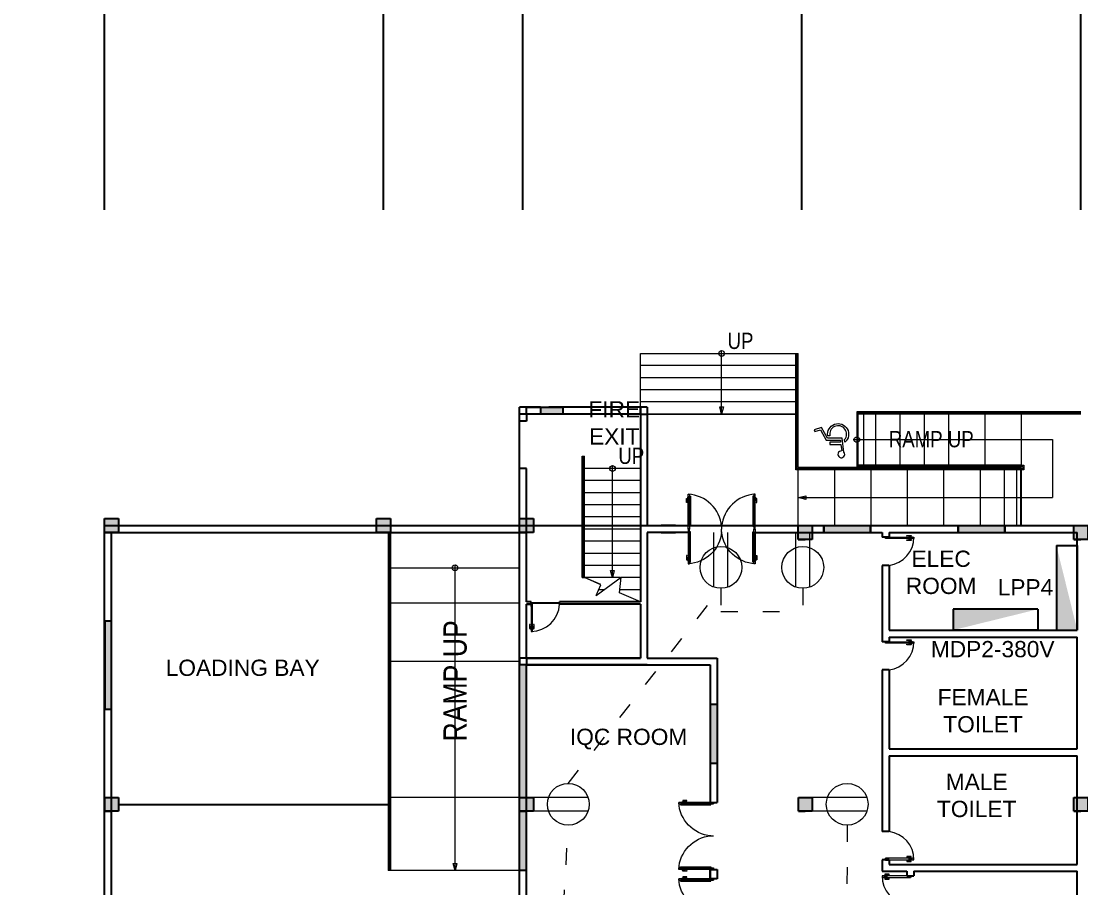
# Model space of a CAD drawing. Header units: millimetres. Extents: x 3339 to 2017737, y 4955 to 2748989.
# Drawn here: x 1182429 to 1205226, y 1293912 to 1312567 of the extents above; entities that cross this region are included whole.
import ezdxf

# ---------------------------------------------------------------- set-up
doc = ezdxf.new("R2010")
doc.units = ezdxf.units.MM
doc.header["$LTSCALE"] = 30
doc.linetypes.add('ACAD_ISO03W100', pattern=[30, 12, -18])
for name, color, linetype, lineweight in [('A-DETL-GENF', 92, 'Continuous', 13), ('A-DOOR', 31, 'Continuous', 13), ('outlet', 3, 'Continuous', 13), ('power lines', 3, 'ACAD_ISO03W100', 13), ('STAIR', 1, 'Continuous', 5), ('T-WAL', 4, 'Continuous', 5)]:
    doc.layers.add(name, color=color, linetype=linetype, lineweight=lineweight)
for name, color, linetype in [('DIM LINES', 7, 'Continuous'), ('TEXT', 7, 'Continuous'), ('window', 92, 'Continuous')]:
    doc.layers.add(name, color=color, linetype=linetype)
doc.styles.add('Arial Narrow', font='ARIALN.TTF', dxfattribs={"height": 200})
doc.styles.get("Standard").update_dxf_attribs({"font": 'arial.ttf'})
doc.dimstyles.new('GREEN', dxfattribs={"dimtxt": 1000, "dimasz": 600, "dimexe": 0.18, "dimexo": 0.0625, "dimgap": 0.09, "dimtad": 2, "dimdec": 0, "dimzin": 0, "dimdsep": 46, "dimtxsty": 'Standard', "dimblk": 'ARCHTICK', "dimcen": 0.09, "dimclrd": 3, "dimclre": 3, "dimclrt": 2, "dimadec": 0, "dimazin": 0, "dimtfac": 1, "dimtdec": 0, "dimtofl": 0, "dimtmove": 0, "dimatfit": 3, "dimfxl": 1, "dimtolj": 1, "dimtzin": 0, "dimarcsym": 0})

# ---------------------------------------------------------------- blocks, each defined once
blk = doc.blocks.new('double door no base 0.5')
at = {"color": 0}
for p, q in [((62065, 59903), (62095, 59903)), ((63478, 59903), (63508, 59903))]:
    blk.add_line(p, q, dxfattribs=at)
at = {"layer": 'A-DETL-GENF'}
for p, q in [((62095, 59843), (62095, 59193)), ((62118, 59843), (62095, 59843)), ((62118, 59193), (62118, 59843)), ((63456, 59193), (63456, 59843)), ((63456, 59843), (63478, 59843)), ((63478, 59843), (63478, 59193)), ((62036, 59324), (62027, 59332)), ((62027, 59332), (62027, 59271)), ((62042, 59332), (62027, 59332)), ((62036, 59271), (62036, 59324)), ((62036, 59324), (62042, 59324)), ((62042, 59324), (62042, 59332)), ((62065, 59299), (62061, 59294)), ((62061, 59294), (62061, 59218)), ((62065, 59214), (62065, 59299)), ((63508, 59214), (63508, 59299)), ((63508, 59299), (63513, 59294)), ((63513, 59294), (63513, 59218)), ((63532, 59324), (63532, 59332)), ((63532, 59332), (63546, 59332)), ((63538, 59324), (63532, 59324)), ((63538, 59324), (63546, 59332)), ((63538, 59271), (63538, 59324)), ((63546, 59332), (63546, 59271)), ((62027, 59271), (62036, 59271)), ((62037, 59271), (62027, 59271)), ((62027, 59271), (62027, 59242)), ((62027, 59242), (62037, 59242)), ((62037, 59242), (62037, 59271)), ((62037, 59268), (62037, 59244)), ((62061, 59268), (62037, 59268)), ((62037, 59244), (62061, 59244)), ((62061, 59244), (62061, 59268)), ((62061, 59218), (62065, 59214)), ((62095, 59193), (62118, 59193)), ((63478, 59193), (63456, 59193)), ((63513, 59218), (63508, 59214)), ((63513, 59244), (63513, 59268)), ((63513, 59268), (63537, 59268)), ((63537, 59244), (63513, 59244)), ((63537, 59271), (63546, 59271)), ((63537, 59242), (63537, 59271)), ((63537, 59268), (63537, 59244)), ((63546, 59242), (63537, 59242)), ((63546, 59271), (63538, 59271)), ((63546, 59271), (63546, 59242))]:
    blk.add_line(p, q, dxfattribs=at)
at = {"layer": 'A-DOOR', "lineweight": 18}
for p, q in [((62065, 59903), (62065, 59153)), ((62065, 59903), (62095, 59903)), ((62095, 59153), (62095, 59903)), ((63478, 59153), (63478, 59903)), ((63508, 59903), (63478, 59903)), ((63508, 59903), (63508, 59153)), ((62065, 59153), (62095, 59153)), ((63508, 59153), (63478, 59153))]:
    blk.add_line(p, q, dxfattribs=at)
at = {"layer": 'A-DOOR'}
blk.add_line((62787, 59847), (62787, 59903), dxfattribs=at)
for centre, start, end in [((62030, 59913), 272.6963, 355.0387), ((63544, 59913), 184.9613, 267.3037)]:
    blk.add_arc(centre, 760, start, end, dxfattribs=at)
blk = doc.blocks.new('_ArchTick')
at = {"color": 0, "linetype": 'ByBlock', "const_width": 0.15}
blk.add_lwpolyline([(-0.5, -0.5), (0.5, 0.5)], dxfattribs=at)
blk = doc.blocks.new('*D840')
at = {"layer": 'Defpoints', "color": 0, "transparency": 16777216}
for p in [(1226224, 1324539), (1136224, 1308509), (1226224, 1301709)]:
    blk.add_point(p, dxfattribs=at)
at = {"layer": 'DIM LINES', "color": 3, "linetype": 'ByBlock', "lineweight": -2, "transparency": 16777216}
for p, q in [((1136224, 1308509), (1136224, 1324539)), ((1136224, 1324539), (1226224, 1324539)), ((1226224, 1301709), (1226224, 1324539))]:
    blk.add_line(p, q, dxfattribs=at)
at = {"layer": 'DIM LINES', "color": 3, "lineweight": -2, "transparency": 16777216, "xscale": 600, "yscale": 600, "zscale": 600, "rotation": 180}
blk.add_blockref('_ArchTick', (1136224, 1324539), dxfattribs=at)
at = {"layer": 'DIM LINES', "color": 3, "lineweight": -2, "transparency": 16777216, "xscale": 600, "yscale": 600, "zscale": 600}
blk.add_blockref('_ArchTick', (1226224, 1324539), dxfattribs=at)
at = {"layer": 'DIM LINES', "color": 2, "transparency": 16777216, "insert": (1181224, 1325050), "char_height": 1000, "attachment_point": 5}
blk.add_mtext('\\A1;90000', dxfattribs=at)
blk = doc.blocks.new('*D842')
at = {"layer": 'Defpoints', "color": 0, "transparency": 16777216}
for p in [(1184224, 1319497), (1180224, 1308509), (1184224, 1308509)]:
    blk.add_point(p, dxfattribs=at)
at = {"layer": 'DIM LINES', "color": 3, "linetype": 'ByBlock', "lineweight": -2, "transparency": 16777216}
for p, q in [((1180224, 1308509), (1180224, 1319497)), ((1180224, 1319497), (1184224, 1319497)), ((1184224, 1308509), (1184224, 1319497))]:
    blk.add_line(p, q, dxfattribs=at)
at = {"layer": 'DIM LINES', "color": 3, "lineweight": -2, "transparency": 16777216, "xscale": 600, "yscale": 600, "zscale": 600, "rotation": 180}
blk.add_blockref('_ArchTick', (1180224, 1319497), dxfattribs=at)
at = {"layer": 'DIM LINES', "color": 3, "lineweight": -2, "transparency": 16777216, "xscale": 600, "yscale": 600, "zscale": 600}
blk.add_blockref('_ArchTick', (1184224, 1319497), dxfattribs=at)
at = {"layer": 'DIM LINES', "color": 2, "transparency": 16777216, "insert": (1182224, 1320008), "char_height": 1000, "attachment_point": 5}
blk.add_mtext('\\A1;4000', dxfattribs=at)
blk = doc.blocks.new('*D548')
at = {"layer": 'Defpoints', "color": 0, "transparency": 16777216}
for p in [(1205224, 1319497), (1184224, 1308509), (1205224, 1308509)]:
    blk.add_point(p, dxfattribs=at)
at = {"layer": 'DIM LINES', "color": 3, "linetype": 'ByBlock', "lineweight": -2, "transparency": 16777216}
for p, q in [((1184224, 1308509), (1184224, 1319497)), ((1184224, 1319497), (1205224, 1319497)), ((1205224, 1308509), (1205224, 1319497))]:
    blk.add_line(p, q, dxfattribs=at)
at = {"layer": 'DIM LINES', "color": 3, "lineweight": -2, "transparency": 16777216, "xscale": 600, "yscale": 600, "zscale": 600, "rotation": 180}
blk.add_blockref('_ArchTick', (1184224, 1319497), dxfattribs=at)
at = {"layer": 'DIM LINES', "color": 3, "lineweight": -2, "transparency": 16777216, "xscale": 600, "yscale": 600, "zscale": 600}
blk.add_blockref('_ArchTick', (1205224, 1319497), dxfattribs=at)
at = {"layer": 'DIM LINES', "color": 2, "transparency": 16777216, "insert": (1194724, 1320008), "char_height": 1000, "attachment_point": 5}
blk.add_mtext('\\A1;21000', dxfattribs=at)
blk = doc.blocks.new('*D549')
at = {"layer": 'Defpoints', "color": 0, "transparency": 16777216}
for p in [(1226224, 1319497), (1205224, 1308509), (1226224, 1308509)]:
    blk.add_point(p, dxfattribs=at)
at = {"layer": 'DIM LINES', "color": 3, "linetype": 'ByBlock', "lineweight": -2, "transparency": 16777216}
for p, q in [((1205224, 1308509), (1205224, 1319497)), ((1205224, 1319497), (1226224, 1319497)), ((1226224, 1308509), (1226224, 1319497))]:
    blk.add_line(p, q, dxfattribs=at)
at = {"layer": 'DIM LINES', "color": 3, "lineweight": -2, "transparency": 16777216, "xscale": 600, "yscale": 600, "zscale": 600, "rotation": 180}
blk.add_blockref('_ArchTick', (1205224, 1319497), dxfattribs=at)
at = {"layer": 'DIM LINES', "color": 3, "lineweight": -2, "transparency": 16777216, "xscale": 600, "yscale": 600, "zscale": 600}
blk.add_blockref('_ArchTick', (1226224, 1319497), dxfattribs=at)
at = {"layer": 'DIM LINES', "color": 2, "transparency": 16777216, "insert": (1215724, 1320008), "char_height": 1000, "attachment_point": 5}
blk.add_mtext('\\A1;21000', dxfattribs=at)
blk = doc.blocks.new('*D557')
at = {"layer": 'Defpoints', "color": 0, "transparency": 16777216}
for p in [(1184224, 1316216), (1180224, 1308509), (1184224, 1308509)]:
    blk.add_point(p, dxfattribs=at)
at = {"layer": 'DIM LINES', "color": 3, "linetype": 'ByBlock', "lineweight": -2, "transparency": 16777216}
for p, q in [((1180224, 1308509), (1180224, 1316217)), ((1180224, 1316216), (1184224, 1316216)), ((1184224, 1308509), (1184224, 1316217))]:
    blk.add_line(p, q, dxfattribs=at)
at = {"layer": 'DIM LINES', "color": 3, "lineweight": -2, "transparency": 16777216, "xscale": 600, "yscale": 600, "zscale": 600, "rotation": 180}
blk.add_blockref('_ArchTick', (1180224, 1316216), dxfattribs=at)
at = {"layer": 'DIM LINES', "color": 3, "lineweight": -2, "transparency": 16777216, "xscale": 600, "yscale": 600, "zscale": 600}
blk.add_blockref('_ArchTick', (1184224, 1316216), dxfattribs=at)
at = {"layer": 'DIM LINES', "color": 2, "transparency": 16777216, "insert": (1182224, 1316727), "char_height": 1000, "attachment_point": 5}
blk.add_mtext('\\A1;4000', dxfattribs=at)
blk = doc.blocks.new('*D558')
at = {"layer": 'Defpoints', "color": 0, "transparency": 16777216}
for p in [(1190224, 1316217), (1184224, 1308509), (1190224, 1308509)]:
    blk.add_point(p, dxfattribs=at)
at = {"layer": 'DIM LINES', "color": 3, "linetype": 'ByBlock', "lineweight": -2, "transparency": 16777216}
for p, q in [((1184224, 1308509), (1184224, 1316217)), ((1184224, 1316217), (1190224, 1316217)), ((1190224, 1308509), (1190224, 1316217))]:
    blk.add_line(p, q, dxfattribs=at)
at = {"layer": 'DIM LINES', "color": 3, "lineweight": -2, "transparency": 16777216, "xscale": 600, "yscale": 600, "zscale": 600, "rotation": 180}
blk.add_blockref('_ArchTick', (1184224, 1316217), dxfattribs=at)
at = {"layer": 'DIM LINES', "color": 3, "lineweight": -2, "transparency": 16777216, "xscale": 600, "yscale": 600, "zscale": 600}
blk.add_blockref('_ArchTick', (1190224, 1316217), dxfattribs=at)
at = {"layer": 'DIM LINES', "color": 2, "transparency": 16777216, "insert": (1187224, 1316727), "char_height": 1000, "attachment_point": 5}
blk.add_mtext('\\A1;6000', dxfattribs=at)
blk = doc.blocks.new('*D559')
at = {"layer": 'Defpoints', "color": 0, "transparency": 16777216}
for p in [(1193224, 1316217), (1190224, 1308509), (1193224, 1308509)]:
    blk.add_point(p, dxfattribs=at)
at = {"layer": 'DIM LINES', "color": 3, "linetype": 'ByBlock', "lineweight": -2, "transparency": 16777216}
for p, q in [((1190224, 1308509), (1190224, 1316217)), ((1190224, 1316217), (1193224, 1316217)), ((1193224, 1308509), (1193224, 1316217))]:
    blk.add_line(p, q, dxfattribs=at)
at = {"layer": 'DIM LINES', "color": 3, "lineweight": -2, "transparency": 16777216, "xscale": 600, "yscale": 600, "zscale": 600, "rotation": 180}
blk.add_blockref('_ArchTick', (1190224, 1316217), dxfattribs=at)
at = {"layer": 'DIM LINES', "color": 3, "lineweight": -2, "transparency": 16777216, "xscale": 600, "yscale": 600, "zscale": 600}
blk.add_blockref('_ArchTick', (1193224, 1316217), dxfattribs=at)
at = {"layer": 'DIM LINES', "color": 2, "transparency": 16777216, "insert": (1191724, 1316728), "char_height": 1000, "attachment_point": 5}
blk.add_mtext('\\A1;3000', dxfattribs=at)
blk = doc.blocks.new('*D560')
at = {"layer": 'Defpoints', "color": 0, "transparency": 16777216}
for p in [(1199224, 1316217), (1193224, 1308509), (1199224, 1308509)]:
    blk.add_point(p, dxfattribs=at)
at = {"layer": 'DIM LINES', "color": 3, "linetype": 'ByBlock', "lineweight": -2, "transparency": 16777216}
for p, q in [((1193224, 1308509), (1193224, 1316217)), ((1193224, 1316217), (1199224, 1316217)), ((1199224, 1308509), (1199224, 1316217))]:
    blk.add_line(p, q, dxfattribs=at)
at = {"layer": 'DIM LINES', "color": 3, "lineweight": -2, "transparency": 16777216, "xscale": 600, "yscale": 600, "zscale": 600, "rotation": 180}
blk.add_blockref('_ArchTick', (1193224, 1316217), dxfattribs=at)
at = {"layer": 'DIM LINES', "color": 3, "lineweight": -2, "transparency": 16777216, "xscale": 600, "yscale": 600, "zscale": 600}
blk.add_blockref('_ArchTick', (1199224, 1316217), dxfattribs=at)
at = {"layer": 'DIM LINES', "color": 2, "transparency": 16777216, "insert": (1196224, 1316727), "char_height": 1000, "attachment_point": 5}
blk.add_mtext('\\A1;6000', dxfattribs=at)
blk = doc.blocks.new('*D561')
at = {"layer": 'Defpoints', "color": 0, "transparency": 16777216}
for p in [(1205224, 1316217), (1199224, 1308509), (1205224, 1308509)]:
    blk.add_point(p, dxfattribs=at)
at = {"layer": 'DIM LINES', "color": 3, "linetype": 'ByBlock', "lineweight": -2, "transparency": 16777216}
for p, q in [((1199224, 1308509), (1199224, 1316217)), ((1199224, 1316217), (1205224, 1316217)), ((1205224, 1308509), (1205224, 1316217))]:
    blk.add_line(p, q, dxfattribs=at)
at = {"layer": 'DIM LINES', "color": 3, "lineweight": -2, "transparency": 16777216, "xscale": 600, "yscale": 600, "zscale": 600, "rotation": 180}
blk.add_blockref('_ArchTick', (1199224, 1316217), dxfattribs=at)
at = {"layer": 'DIM LINES', "color": 3, "lineweight": -2, "transparency": 16777216, "xscale": 600, "yscale": 600, "zscale": 600}
blk.add_blockref('_ArchTick', (1205224, 1316217), dxfattribs=at)
at = {"layer": 'DIM LINES', "color": 2, "transparency": 16777216, "insert": (1202224, 1316727), "char_height": 1000, "attachment_point": 5}
blk.add_mtext('\\A1;6000', dxfattribs=at)
blk = doc.blocks.new('*D562')
at = {"layer": 'Defpoints', "color": 0, "transparency": 16777216}
for p in [(1211224, 1316217), (1205224, 1308509), (1211224, 1308509)]:
    blk.add_point(p, dxfattribs=at)
at = {"layer": 'DIM LINES', "color": 3, "linetype": 'ByBlock', "lineweight": -2, "transparency": 16777216}
for p, q in [((1205224, 1308509), (1205224, 1316217)), ((1205224, 1316217), (1211224, 1316217)), ((1211224, 1308509), (1211224, 1316217))]:
    blk.add_line(p, q, dxfattribs=at)
at = {"layer": 'DIM LINES', "color": 3, "lineweight": -2, "transparency": 16777216, "xscale": 600, "yscale": 600, "zscale": 600, "rotation": 180}
blk.add_blockref('_ArchTick', (1205224, 1316217), dxfattribs=at)
at = {"layer": 'DIM LINES', "color": 3, "lineweight": -2, "transparency": 16777216, "xscale": 600, "yscale": 600, "zscale": 600}
blk.add_blockref('_ArchTick', (1211224, 1316217), dxfattribs=at)
at = {"layer": 'DIM LINES', "color": 2, "transparency": 16777216, "insert": (1208224, 1316727), "char_height": 1000, "attachment_point": 5}
blk.add_mtext('\\A1;6000', dxfattribs=at)
blk = doc.blocks.new('*D849')
at = {"layer": 'Defpoints', "color": 0, "transparency": 16777216}
for p in [(1193149, 1301709), (1233810, 1301709), (1226224, 1238709)]:
    blk.add_point(p, dxfattribs=at)
at = {"layer": 'DIM LINES', "color": 3, "linetype": 'ByBlock', "lineweight": -2, "transparency": 16777216}
for p, q in [((1193149, 1301709), (1233810, 1301709)), ((1233810, 1238709), (1233810, 1301709)), ((1226224, 1238709), (1233810, 1238709))]:
    blk.add_line(p, q, dxfattribs=at)
at = {"layer": 'DIM LINES', "color": 3, "lineweight": -2, "transparency": 16777216, "xscale": 600, "yscale": 600, "zscale": 600}
for p, rotation in [((1233810, 1301709), 90), ((1233810, 1238709), 270)]:
    blk.add_blockref('_ArchTick', p, dxfattribs=dict(at, rotation=rotation))
at = {"layer": 'DIM LINES', "color": 2, "transparency": 16777216, "insert": (1234321, 1270209), "char_height": 1000, "attachment_point": 5, "rotation": 90}
blk.add_mtext('\\A1;63000', dxfattribs=at)
blk = doc.blocks.new('Poste with lines')
h = blk.add_hatch(color=2)
h.dxf.hatch_style = 1
h.paths.add_polyline_path([(13203, 12318), (12903, 12318), (12903, 12018), (13203, 12018)])
at = {"color": 0}
for p, q in [((12903, 12018), (12903, 12318)), ((12903, 12318), (13203, 12318)), ((13203, 12318), (13203, 12018)), ((12903, 12018), (12903, 12168)), ((12903, 12018), (13053, 12018)), ((13053, 12018), (12903, 12018)), ((13203, 12018), (12903, 12018))]:
    blk.add_line(p, q, dxfattribs=at)
blk = doc.blocks.new('slash')
at = {"layer": 'STAIR'}
for p, q in [((2543, 11669), (2695, 12018)), ((2309, 11772), (2708, 11231)), ((2173, 10818), (2370, 11270))]:
    blk.add_line(p, q, dxfattribs=at)
for points in [[(2309, 11772), (2543, 11669)], [(2370, 11270), (2708, 11231)]]:
    blk.add_lwpolyline(points, dxfattribs=at)
blk = doc.blocks.new('outet')
at = {"layer": 'outlet', "linetype": 'ByBlock'}
for p, q in [((151671, 60292), (151671, 59118)), ((151971, 60292), (151971, 59118))]:
    blk.add_line(p, q, dxfattribs=at)
blk.add_circle((151821, 59868), 450, dxfattribs=at)

msp = doc.modelspace()

# ---------------------------------------------------------------- hatches: boundary and pattern name
at = {"true_color": 0xf8d731}
h = msp.add_hatch(color=40, dxfattribs=at)
h.dxf.hatch_style = 1
h.paths.add_polyline_path([(1204699.279, 1299459.357), (1205149.279, 1299459.357), (1204699.279, 1301284.357)])
h = msp.add_hatch(color=40, dxfattribs=at)
h.dxf.hatch_style = 1
h.paths.add_polyline_path([(1202479.808, 1299909.357), (1202479.808, 1299459.357), (1204304.808, 1299909.357)])
at = {"layer": 'window'}
h = msp.add_hatch(color=256, dxfattribs=at)
h.dxf.hatch_style = 1
h.paths.add_polyline_path([(1194079.279, 1304259.357), (1193599.279, 1304259.357), (1193599.279, 1304109.357), (1194079.279, 1304109.357)])
h = msp.add_hatch(color=256, dxfattribs=at)
h.dxf.hatch_style = 1
h.paths.add_polyline_path([(1200698.469, 1301709.357), (1199698.469, 1301709.357), (1199698.469, 1301559.357), (1200698.469, 1301559.357)])
h = msp.add_hatch(color=256, dxfattribs=at)
h.dxf.hatch_style = 1
h.paths.add_polyline_path([(1203589.209, 1301709.357), (1202589.209, 1301709.357), (1202589.209, 1301559.357), (1203589.209, 1301559.357)])
h = msp.add_hatch(color=256, dxfattribs=at)
h.dxf.hatch_style = 1
h.paths.add_polyline_path([(1184374.279, 1299659.357), (1184225.899, 1299659.357), (1184225.899, 1297759.357), (1184374.279, 1297759.357)])
h = msp.add_hatch(color=256, dxfattribs=at)
h.dxf.hatch_style = 1
h.paths.add_polyline_path([(1193299.279, 1298709.357), (1193149.279, 1298709.357), (1193149.279, 1295859.357), (1193299.279, 1295859.357)])
h.paths.add_polyline_path([(1193299.279, 1295559.357), (1193149.279, 1295559.357), (1193149.279, 1294284.357), (1193299.279, 1294284.357)])
h = msp.add_hatch(color=256, dxfattribs=at)
h.dxf.hatch_style = 1
h.paths.add_polyline_path([(1197249.279, 1297864.191), (1197249.279, 1296597.524), (1197399.279, 1296597.524), (1197399.279, 1297864.191)])

# ---------------------------------------------------------------- linework, layer by layer
at = {"color": 0}
for p, q in [((1193599.279, 1304259.357), (1193149.279, 1304259.357)), ((1193149.279, 1304109.357), (1193149.279, 1304259.357)), ((1193299.279, 1304259.357), (1193599.279, 1304259.357)), ((1193599.279, 1304259.357), (1194079.279, 1304259.357)), ((1195899.279, 1304259.357), (1193779.279, 1304259.357)), ((1195899.279, 1304259.357), (1195899.279, 1301709.357)), ((1193149.279, 1303959.357), (1193149.279, 1304109.357)), ((1193599.279, 1304109.357), (1193299.279, 1304109.357)), ((1193299.279, 1304109.357), (1193299.279, 1303959.357)), ((1195749.279, 1304109.357), (1193599.279, 1304109.357)), ((1195749.279, 1304109.357), (1195749.279, 1301709.357)), ((1193149.279, 1301709.357), (1193149.279, 1303959.357)), ((1193299.279, 1303959.357), (1193149.279, 1303959.357)), ((1193299.279, 1302939.913), (1193149.279, 1302939.913)), ((1193299.279, 1301859.357), (1193299.279, 1302939.913)), ((1193149.279, 1301709.357), (1193149.279, 1301859.357)), ((1193299.279, 1301559.357), (1193299.279, 1301859.357)), ((1184224.279, 1286415.233), (1184224.279, 1301709.357)), ((1184224.279, 1301709.357), (1193149.279, 1301709.357)), ((1184224.279, 1301559.357), (1193149.279, 1301559.357)), ((1184374.279, 1286415.233), (1184374.279, 1301559.357)), ((1193149.279, 1289559.357), (1193149.279, 1301559.357)), ((1193299.279, 1300067.691), (1193299.279, 1301559.357)), ((1195749.279, 1301709.357), (1195749.279, 1300067.691)), ((1195899.279, 1301709.357), (1196776.969, 1301709.357)), ((1196776.969, 1301559.357), (1195899.279, 1301559.357)), ((1195899.279, 1301559.357), (1195899.279, 1298859.357)), ((1196199.279, 1301709.357), (1196502.779, 1301709.357)), ((1196502.779, 1301709.357), (1196199.279, 1301709.357)), ((1196199.279, 1301709.357), (1196502.779, 1301709.357)), ((1196199.279, 1301709.357), (1196502.779, 1301709.357)), ((1196199.279, 1301559.357), (1196502.779, 1301559.357)), ((1198219.969, 1301709.355), (1212231.829, 1301709.457)), ((1198219.969, 1301559.338), (1200949.279, 1301559.357)), ((1200949.279, 1301559.357), (1200949.279, 1301459.357)), ((1201099.279, 1301559.357), (1205149.279, 1301559.357)), ((1201099.279, 1301559.357), (1201099.279, 1301459.357)), ((1205149.279, 1299459.357), (1205149.279, 1301559.357)), ((1195749.279, 1301409.357), (1195749.279, 1300067.691)), ((1201099.279, 1301459.357), (1200949.279, 1301459.357)), ((1201024.279, 1301459.357), (1201024.279, 1301429.357)), ((1201024.279, 1301459.357), (1201099.279, 1301459.357)), ((1200949.279, 1300853.482), (1200949.279, 1299209.357)), ((1201099.279, 1300853.482), (1200949.279, 1300853.482)), ((1201099.279, 1300853.482), (1201099.279, 1299459.357)), ((1193399.279, 1300067.691), (1193299.279, 1300067.691)), ((1193399.279, 1300017.691), (1193299.279, 1300017.691)), ((1193299.279, 1300017.691), (1193399.279, 1300017.691)), ((1193299.279, 1298859.357), (1193299.279, 1300017.691)), ((1193399.279, 1300017.691), (1193399.279, 1300067.691)), ((1194009.267, 1300042.691), (1193399.279, 1300042.691)), ((1195749.279, 1300067.691), (1194009.267, 1300067.691)), ((1194009.267, 1300017.691), (1194009.267, 1300067.691)), ((1195749.279, 1300017.691), (1194009.267, 1300017.691)), ((1195749.279, 1300017.691), (1195749.279, 1298859.357)), ((1195749.279, 1300017.691), (1195749.279, 1298859.357)), ((1201099.279, 1299459.357), (1205149.279, 1299459.357)), ((1201099.279, 1299309.357), (1201099.279, 1299209.357)), ((1201099.279, 1299309.357), (1205149.279, 1299309.357)), ((1205149.279, 1296901.024), (1205149.279, 1299309.357)), ((1201099.279, 1299209.357), (1200949.279, 1299209.357)), ((1201024.279, 1299209.357), (1201024.279, 1299179.357)), ((1201024.279, 1299209.357), (1201099.279, 1299209.357)), ((1193299.279, 1298859.357), (1195749.279, 1298859.357)), ((1195749.279, 1298859.357), (1193299.279, 1298859.357)), ((1195899.279, 1298859.357), (1196199.279, 1298859.357)), ((1196199.279, 1298859.357), (1197399.279, 1298859.357)), ((1197399.279, 1298859.357), (1197399.279, 1295752.357)), ((1193299.279, 1289709.357), (1193299.279, 1298709.357)), ((1193299.279, 1298709.357), (1197249.279, 1298709.357)), ((1195749.279, 1298709.357), (1193299.279, 1298709.357)), ((1195899.279, 1298709.357), (1193299.279, 1298709.357)), ((1197249.279, 1298709.357), (1197249.279, 1295752.357)), ((1197249.279, 1298709.357), (1197249.279, 1295752.357)), ((1200949.279, 1298603.482), (1200949.279, 1295123.566)), ((1201099.279, 1298603.482), (1200949.279, 1298603.482)), ((1201099.279, 1298603.482), (1201099.279, 1296901.024)), ((1201099.279, 1296901.024), (1205149.279, 1296901.024)), ((1201099.279, 1296751.024), (1201099.279, 1295123.566)), ((1201099.279, 1296751.024), (1205149.279, 1296751.024)), ((1205149.279, 1294417.691), (1205149.279, 1296751.024)), ((1184525.899, 1295709.357), (1190325.899, 1295709.357)), ((1197249.279, 1295752.357), (1197399.279, 1295752.357)), ((1201099.279, 1295123.566), (1200949.279, 1295123.566)), ((1200949.279, 1294517.691), (1200949.279, 1294267.691)), ((1201099.279, 1294517.691), (1200949.279, 1294517.691)), ((1201024.279, 1294547.691), (1201024.279, 1294517.691)), ((1201024.279, 1294547.691), (1201024.279, 1294517.691)), ((1201024.279, 1294517.691), (1201099.279, 1294517.691)), ((1201099.279, 1294517.691), (1201099.279, 1294417.691)), ((1197249.279, 1294309.357), (1197249.279, 1294109.357)), ((1197249.279, 1294109.357), (1197249.279, 1294309.357)), ((1197249.279, 1294309.357), (1197324.279, 1294309.357)), ((1197249.279, 1294309.357), (1197249.279, 1294209.357)), ((1197324.279, 1294309.357), (1197399.279, 1294309.357)), ((1197399.279, 1294309.357), (1197399.279, 1294109.357)), ((1197399.279, 1294309.357), (1197399.279, 1294109.357)), ((1200949.279, 1294267.691), (1201484.779, 1294267.691)), ((1201099.279, 1294417.691), (1205149.279, 1294417.691)), ((1201484.779, 1294267.691), (1201484.779, 1294167.691)), ((1201484.779, 1294267.691), (1201484.779, 1294167.691)), ((1201634.779, 1294267.691), (1205149.279, 1294267.691)), ((1201634.779, 1294267.691), (1201634.779, 1294167.691)), ((1205149.279, 1291859.357), (1205149.279, 1294267.691)), ((1197399.279, 1294109.357), (1197249.279, 1294109.357)), ((1201484.779, 1294167.691), (1201634.779, 1294167.691)), ((1201559.779, 1294167.691), (1201559.779, 1294137.691)), ((1201559.779, 1294137.691), (1201559.779, 1294167.691)), ((1201559.779, 1294137.691), (1201559.779, 1294167.691))]:
    msp.add_line(p, q, dxfattribs=at)
for p, q in [((1193299.279, 1304109.357), (1193299.279, 1304259.357)), ((1195749.279, 1304109.357), (1195749.279, 1304259.357)), ((1195749.279, 1304259.357), (1195749.279, 1304109.357)), ((1193299.279, 1304109.357), (1193149.279, 1304109.357)), ((1195749.279, 1304109.357), (1195899.279, 1304109.357)), ((1195749.279, 1303201.024), (1195749.279, 1300067.691)), ((1199447.659, 1301559.357), (1200949.279, 1301559.357)), ((1199698.469, 1301709.357), (1199698.469, 1301559.357)), ((1200698.469, 1301559.357), (1200698.469, 1301709.357)), ((1202589.209, 1301709.357), (1202589.209, 1301559.357)), ((1203589.209, 1301559.357), (1203589.209, 1301709.357)), ((1204699.279, 1301284.357), (1204699.279, 1299459.357)), ((1204699.279, 1301284.357), (1205149.279, 1301284.357)), ((1205149.279, 1301284.357), (1205149.279, 1299459.357)), ((1193399.279, 1300017.691), (1193399.279, 1299967.691)), ((1204304.808, 1299909.357), (1202479.808, 1299909.357)), ((1202479.808, 1299909.357), (1202479.808, 1299459.357)), ((1204304.808, 1299909.357), (1204304.808, 1299459.357)), ((1184225.899, 1299659.357), (1184225.899, 1297759.357)), ((1204304.808, 1299459.357), (1202479.808, 1299459.357)), ((1204699.279, 1299459.357), (1205149.279, 1299459.357)), ((1193299.279, 1298859.357), (1193149.279, 1298859.357)), ((1193149.279, 1298709.357), (1193149.279, 1298859.357)), ((1193149.279, 1298859.357), (1193149.279, 1298709.357)), ((1193299.279, 1298859.357), (1193299.279, 1298709.357)), ((1193299.279, 1298709.357), (1193149.279, 1298709.357))]:
    msp.add_line(p, q)
at = {"layer": 'A-DETL-GENF'}
for p, q in [((1201483.687, 1301497.457), (1201545.492, 1301497.457)), ((1201483.687, 1301483.087), (1201483.687, 1301497.457)), ((1201492.577, 1301488.872), (1201483.992, 1301497.457)), ((1201545.492, 1301497.457), (1201545.492, 1301488.872)), ((1201545.492, 1301487.932), (1201545.492, 1301497.457)), ((1201545.492, 1301497.457), (1201574.067, 1301497.457)), ((1201574.067, 1301497.457), (1201574.067, 1301487.932)), ((1201492.577, 1301483.087), (1201483.687, 1301483.087)), ((1201483.687, 1301391.257), (1201483.687, 1301405.628)), ((1201483.687, 1301405.628), (1201492.577, 1301405.628)), ((1201545.492, 1301391.257), (1201483.687, 1301391.257)), ((1201492.577, 1301399.843), (1201483.992, 1301391.257)), ((1201545.492, 1301488.872), (1201492.577, 1301488.872)), ((1201492.577, 1301488.872), (1201492.577, 1301483.087)), ((1201492.577, 1301405.628), (1201492.577, 1301399.843)), ((1201492.577, 1301399.843), (1201545.492, 1301399.843)), ((1201516.917, 1301459.357), (1201521.679, 1301464.12)), ((1201602.642, 1301459.357), (1201516.917, 1301459.357)), ((1201521.679, 1301424.595), (1201516.917, 1301429.357)), ((1201516.917, 1301429.357), (1201602.642, 1301429.357)), ((1201521.679, 1301464.12), (1201597.879, 1301464.12)), ((1201597.879, 1301424.595), (1201521.679, 1301424.595)), ((1201574.067, 1301487.932), (1201545.492, 1301487.932)), ((1201545.492, 1301400.782), (1201574.067, 1301400.782)), ((1201545.492, 1301391.257), (1201545.492, 1301400.782)), ((1201545.492, 1301399.843), (1201545.492, 1301391.257)), ((1201574.067, 1301391.257), (1201545.492, 1301391.257)), ((1201547.873, 1301487.932), (1201571.686, 1301487.932)), ((1201547.873, 1301464.12), (1201547.873, 1301487.932)), ((1201571.686, 1301464.12), (1201547.873, 1301464.12)), ((1201547.873, 1301400.782), (1201547.873, 1301424.595)), ((1201547.873, 1301424.595), (1201571.686, 1301424.595)), ((1201571.686, 1301400.782), (1201547.873, 1301400.782)), ((1201571.686, 1301487.932), (1201571.686, 1301464.12)), ((1201571.686, 1301424.595), (1201571.686, 1301400.782)), ((1201574.067, 1301400.782), (1201574.067, 1301391.257)), ((1201597.879, 1301464.12), (1201602.642, 1301459.357)), ((1201602.642, 1301429.357), (1201597.879, 1301424.595)), ((1193361.179, 1299583.284), (1193361.179, 1299521.478)), ((1193375.55, 1299583.284), (1193361.179, 1299583.284)), ((1193369.765, 1299574.393), (1193361.179, 1299582.978)), ((1193361.179, 1299521.478), (1193369.765, 1299521.478)), ((1193370.704, 1299521.478), (1193361.179, 1299521.478)), ((1193361.179, 1299521.478), (1193361.179, 1299492.903)), ((1193361.179, 1299492.903), (1193370.704, 1299492.903)), ((1193369.765, 1299521.478), (1193369.765, 1299574.393)), ((1193369.765, 1299574.393), (1193375.55, 1299574.393)), ((1193370.704, 1299492.903), (1193370.704, 1299521.478)), ((1193370.704, 1299519.097), (1193370.704, 1299495.285)), ((1193394.517, 1299519.097), (1193370.704, 1299519.097)), ((1193370.704, 1299495.285), (1193394.517, 1299495.285)), ((1193375.55, 1299574.393), (1193375.55, 1299583.284)), ((1193399.279, 1299550.053), (1193394.517, 1299545.291)), ((1193394.517, 1299545.291), (1193394.517, 1299469.091)), ((1193394.517, 1299495.285), (1193394.517, 1299519.097)), ((1193394.517, 1299469.091), (1193399.279, 1299464.328)), ((1193399.279, 1299464.328), (1193399.279, 1299550.053)), ((1193434.042, 1299545.291), (1193429.279, 1299550.053)), ((1193429.279, 1299550.053), (1193429.279, 1299464.328)), ((1193429.279, 1299464.328), (1193434.042, 1299469.091)), ((1193434.042, 1299469.091), (1193434.042, 1299545.291)), ((1193457.854, 1299519.097), (1193434.042, 1299519.097)), ((1193434.042, 1299519.097), (1193434.042, 1299495.285)), ((1193434.042, 1299495.285), (1193457.854, 1299495.285)), ((1193467.379, 1299583.284), (1193453.009, 1299583.284)), ((1193453.009, 1299583.284), (1193453.009, 1299574.393)), ((1193453.009, 1299574.393), (1193458.794, 1299574.393)), ((1193457.854, 1299521.478), (1193457.854, 1299492.903)), ((1193467.379, 1299521.478), (1193457.854, 1299521.478)), ((1193457.854, 1299495.285), (1193457.854, 1299519.097)), ((1193457.854, 1299492.903), (1193467.379, 1299492.903)), ((1193458.794, 1299574.393), (1193467.379, 1299582.978)), ((1193458.794, 1299574.393), (1193458.794, 1299521.478)), ((1193458.794, 1299521.478), (1193467.379, 1299521.478)), ((1193467.379, 1299521.478), (1193467.379, 1299583.284)), ((1193467.379, 1299492.903), (1193467.379, 1299521.478)), ((1201483.687, 1299247.457), (1201545.492, 1299247.457)), ((1201483.687, 1299233.087), (1201483.687, 1299247.457)), ((1201492.577, 1299233.087), (1201483.687, 1299233.087)), ((1201492.577, 1299238.872), (1201483.992, 1299247.457)), ((1201545.492, 1299238.872), (1201492.577, 1299238.872)), ((1201492.577, 1299238.872), (1201492.577, 1299233.087)), ((1201516.917, 1299209.357), (1201521.679, 1299214.12)), ((1201521.679, 1299214.12), (1201597.879, 1299214.12)), ((1201545.492, 1299247.457), (1201545.492, 1299238.872)), ((1201545.492, 1299237.932), (1201545.492, 1299247.457)), ((1201545.492, 1299247.457), (1201574.067, 1299247.457)), ((1201574.067, 1299237.932), (1201545.492, 1299237.932)), ((1201547.873, 1299237.932), (1201571.686, 1299237.932)), ((1201547.873, 1299214.12), (1201547.873, 1299237.932)), ((1201571.686, 1299214.12), (1201547.873, 1299214.12)), ((1201571.686, 1299237.932), (1201571.686, 1299214.12)), ((1201574.067, 1299247.457), (1201574.067, 1299237.932)), ((1201597.879, 1299214.12), (1201602.642, 1299209.357)), ((1201483.687, 1299141.257), (1201483.687, 1299155.628)), ((1201483.687, 1299155.628), (1201492.577, 1299155.628)), ((1201545.492, 1299141.257), (1201483.687, 1299141.257)), ((1201492.577, 1299149.843), (1201483.992, 1299141.257)), ((1201492.577, 1299155.628), (1201492.577, 1299149.843)), ((1201492.577, 1299149.843), (1201545.492, 1299149.843)), ((1201602.642, 1299209.357), (1201516.917, 1299209.357)), ((1201521.679, 1299174.595), (1201516.917, 1299179.357)), ((1201516.917, 1299179.357), (1201602.642, 1299179.357)), ((1201597.879, 1299174.595), (1201521.679, 1299174.595)), ((1201545.492, 1299150.782), (1201574.067, 1299150.782)), ((1201545.492, 1299141.257), (1201545.492, 1299150.782)), ((1201545.492, 1299149.843), (1201545.492, 1299141.257)), ((1201574.067, 1299141.257), (1201545.492, 1299141.257)), ((1201547.873, 1299150.782), (1201547.873, 1299174.595)), ((1201547.873, 1299174.595), (1201571.686, 1299174.595)), ((1201571.686, 1299150.782), (1201547.873, 1299150.782)), ((1201571.686, 1299174.595), (1201571.686, 1299150.782)), ((1201574.067, 1299150.782), (1201574.067, 1299141.257)), ((1201602.642, 1299179.357), (1201597.879, 1299174.595)), ((1201483.687, 1294585.791), (1201483.687, 1294571.42)), ((1201545.492, 1294585.791), (1201483.687, 1294585.791)), ((1201483.687, 1294571.42), (1201492.577, 1294571.42)), ((1201492.577, 1294493.961), (1201483.687, 1294493.961)), ((1201483.687, 1294493.961), (1201483.687, 1294479.591)), ((1201483.687, 1294479.591), (1201545.492, 1294479.591)), ((1201492.577, 1294577.205), (1201483.992, 1294585.791)), ((1201492.577, 1294488.176), (1201483.992, 1294479.591)), ((1201492.577, 1294571.42), (1201492.577, 1294577.205)), ((1201492.577, 1294577.205), (1201545.492, 1294577.205)), ((1201492.577, 1294488.176), (1201492.577, 1294493.961)), ((1201545.492, 1294488.176), (1201492.577, 1294488.176)), ((1201521.679, 1294552.453), (1201516.917, 1294547.691)), ((1201516.917, 1294547.691), (1201602.642, 1294547.691)), ((1201602.642, 1294517.691), (1201516.917, 1294517.691)), ((1201516.917, 1294517.691), (1201521.679, 1294512.928)), ((1201597.879, 1294552.453), (1201521.679, 1294552.453)), ((1201521.679, 1294512.928), (1201597.879, 1294512.928)), ((1201545.492, 1294577.205), (1201545.492, 1294585.791)), ((1201574.067, 1294585.791), (1201545.492, 1294585.791)), ((1201545.492, 1294585.791), (1201545.492, 1294576.266)), ((1201545.492, 1294576.266), (1201574.067, 1294576.266)), ((1201545.492, 1294489.116), (1201545.492, 1294479.591)), ((1201574.067, 1294489.116), (1201545.492, 1294489.116)), ((1201545.492, 1294479.591), (1201545.492, 1294488.176)), ((1201545.492, 1294479.591), (1201574.067, 1294479.591)), ((1201547.873, 1294576.266), (1201547.873, 1294552.453)), ((1201571.686, 1294576.266), (1201547.873, 1294576.266)), ((1201547.873, 1294552.453), (1201571.686, 1294552.453)), ((1201571.686, 1294512.928), (1201547.873, 1294512.928)), ((1201547.873, 1294512.928), (1201547.873, 1294489.116)), ((1201547.873, 1294489.116), (1201571.686, 1294489.116)), ((1201571.686, 1294552.453), (1201571.686, 1294576.266)), ((1201571.686, 1294489.116), (1201571.686, 1294512.928)), ((1201574.067, 1294576.266), (1201574.067, 1294585.791)), ((1201574.067, 1294479.591), (1201574.067, 1294489.116)), ((1201602.642, 1294547.691), (1201597.879, 1294552.453)), ((1201597.879, 1294512.928), (1201602.642, 1294517.691)), ((1201038.567, 1294205.791), (1201009.992, 1294205.791)), ((1201009.992, 1294205.791), (1201009.992, 1294196.266)), ((1201100.372, 1294205.791), (1201038.567, 1294205.791)), ((1201038.567, 1294205.791), (1201038.567, 1294197.205)), ((1201038.567, 1294196.266), (1201038.567, 1294205.791)), ((1201091.481, 1294197.205), (1201100.067, 1294205.791)), ((1201100.372, 1294191.42), (1201100.372, 1294205.791)), ((1200986.179, 1294172.453), (1200981.417, 1294167.691)), ((1200981.417, 1294167.691), (1201067.142, 1294167.691)), ((1200981.417, 1294137.691), (1200986.179, 1294132.928)), ((1201067.142, 1294137.691), (1200981.417, 1294137.691)), ((1201062.379, 1294172.453), (1200986.179, 1294172.453)), ((1200986.179, 1294132.928), (1201062.379, 1294132.928)), ((1201009.992, 1294196.266), (1201038.567, 1294196.266)), ((1201038.567, 1294109.116), (1201009.992, 1294109.116)), ((1201009.992, 1294109.116), (1201009.992, 1294099.591)), ((1201009.992, 1294099.591), (1201038.567, 1294099.591)), ((1201036.186, 1294196.266), (1201012.373, 1294196.266)), ((1201012.373, 1294196.266), (1201012.373, 1294172.453)), ((1201012.373, 1294172.453), (1201036.186, 1294172.453)), ((1201036.186, 1294132.928), (1201012.373, 1294132.928)), ((1201012.373, 1294132.928), (1201012.373, 1294109.116)), ((1201012.373, 1294109.116), (1201036.186, 1294109.116)), ((1201036.186, 1294172.453), (1201036.186, 1294196.266)), ((1201036.186, 1294109.116), (1201036.186, 1294132.928)), ((1201038.567, 1294197.205), (1201091.481, 1294197.205)), ((1201038.567, 1294099.591), (1201038.567, 1294109.116)), ((1201091.481, 1294108.176), (1201038.567, 1294108.176)), ((1201038.567, 1294108.176), (1201038.567, 1294099.591)), ((1201038.567, 1294099.591), (1201100.372, 1294099.591)), ((1201067.142, 1294167.691), (1201062.379, 1294172.453)), ((1201062.379, 1294132.928), (1201067.142, 1294137.691)), ((1201091.481, 1294197.205), (1201091.481, 1294191.42)), ((1201091.481, 1294191.42), (1201100.372, 1294191.42)), ((1201100.372, 1294113.961), (1201091.481, 1294113.961)), ((1201091.481, 1294113.961), (1201091.481, 1294108.176)), ((1201091.481, 1294108.176), (1201100.067, 1294099.591)), ((1201100.372, 1294099.591), (1201100.372, 1294113.961))]:
    msp.add_line(p, q, dxfattribs=at)
at = {"layer": 'A-DOOR', "lineweight": 18}
for p, q in [((1201024.279, 1301429.357), (1201024.279, 1301459.357)), ((1201024.279, 1301459.357), (1201634.779, 1301459.357)), ((1201634.779, 1301429.357), (1201024.279, 1301429.357)), ((1201634.779, 1301459.357), (1201634.779, 1301429.357)), ((1193429.279, 1300042.691), (1193399.279, 1300042.691)), ((1193399.279, 1300042.691), (1193399.279, 1299432.191)), ((1193429.279, 1299432.191), (1193429.279, 1300042.691)), ((1193399.279, 1299432.191), (1193429.279, 1299432.191)), ((1201024.279, 1299179.357), (1201024.279, 1299209.357)), ((1201024.279, 1299209.357), (1201634.779, 1299209.357)), ((1201634.779, 1299179.357), (1201024.279, 1299179.357)), ((1201634.779, 1299209.357), (1201634.779, 1299179.357)), ((1201024.279, 1294547.691), (1201024.279, 1294517.691)), ((1201634.779, 1294547.691), (1201024.279, 1294547.691)), ((1201024.279, 1294517.691), (1201634.779, 1294517.691)), ((1201634.779, 1294517.691), (1201634.779, 1294547.691)), ((1201559.779, 1294167.691), (1200949.279, 1294167.691)), ((1200949.279, 1294167.691), (1200949.279, 1294137.691)), ((1200949.279, 1294137.691), (1201559.779, 1294137.691)), ((1201559.779, 1294137.691), (1201559.779, 1294167.691))]:
    msp.add_line(p, q, dxfattribs=at)
at = {"layer": 'A-DOOR'}
for centre, start, end in [((1201024.279, 1301459.357), 277.05662, 0), ((1193399.279, 1300042.691), 270, 357.6530792), ((1201024.279, 1299209.357), 277.05662, 0), ((1201024.279, 1294517.691), 0, 82.94338), ((1201559.779, 1294167.691), 180, 262.94338)]:
    msp.add_arc(centre, 610.5, start, end, dxfattribs=at)
at = {"layer": 'power lines'}
for p, q in [((1194199.279, 1296159.357), (1197483.568, 1300359.344)), ((1197483.568, 1300359.344), (1197483.568, 1299859.344)), ((1199244.078, 1300359.344), (1199244.078, 1299859.344)), ((1197483.568, 1299859.344), (1199244.078, 1299859.344)), ((1194049.279, 1292608.08), (1194199.279, 1295259.357)), ((1200196.039, 1295259.357), (1200193.786, 1290959.357))]:
    msp.add_line(p, q, dxfattribs=at)
at = {"layer": 'STAIR'}
for p, q in [((1195749.279, 1305414.913), (1199147.659, 1305414.913)), ((1199097.659, 1302909.357), (1199097.659, 1305414.913)), ((1199122.659, 1302934.357), (1199122.659, 1305414.913)), ((1199147.659, 1302959.357), (1199147.659, 1305414.913)), ((1195899.279, 1304109.357), (1199097.659, 1304109.357)), ((1203950.899, 1303009.357), (1203950.899, 1304109.357)), ((1194499.279, 1303201.024), (1194549.279, 1303201.024)), ((1199147.659, 1301709.357), (1199147.659, 1302909.357)), ((1203950.899, 1303009.357), (1204000.899, 1303009.357)), ((1203950.899, 1302984.357), (1203975.899, 1302984.357)), ((1203975.899, 1302934.357), (1203950.899, 1302934.357)), ((1203950.899, 1301709.357), (1203950.899, 1302909.357)), ((1204000.899, 1302909.357), (1203950.899, 1302909.357)), ((1203975.899, 1302984.357), (1203975.899, 1302934.357)), ((1204000.899, 1303009.357), (1204000.899, 1302909.357)), ((1190325.899, 1301559.357), (1190325.899, 1294284.357)), ((1190350.899, 1301559.357), (1190350.899, 1294284.357)), ((1190375.899, 1301559.357), (1190375.899, 1294284.357)), ((1190375.899, 1301559.357), (1190375.899, 1300042.691)), ((1190375.899, 1300801.024), (1193149.279, 1300801.024)), ((1194499.279, 1300589.913), (1194549.279, 1300589.913)), ((1194897.933, 1300438.184), (1194549.279, 1300589.913)), ((1195749.279, 1300067.691), (1195297.377, 1300264.352)), ((1193149.279, 1300042.691), (1190375.899, 1300042.691)), ((1193149.279, 1298784.357), (1190375.899, 1298784.357)), ((1193149.279, 1295859.357), (1190375.899, 1295859.357)), ((1193149.279, 1294284.357), (1190325.899, 1294284.357))]:
    msp.add_line(p, q, dxfattribs=at)
at = {"layer": 'STAIR', "color": 1}
for p, q in [((1197498.469, 1304109.357), (1197498.469, 1305475.292)), ((1197498.469, 1304109.357), (1197456.504, 1304262.755)), ((1197456.504, 1304262.755), (1197537.269, 1304262.755)), ((1197537.269, 1304262.755), (1197498.469, 1304109.357)), ((1200346.075, 1303559.357), (1204613.399, 1303559.357)), ((1204613.399, 1303559.357), (1204613.399, 1302310.914)), ((1195149.279, 1300589.913), (1195149.279, 1303000.292)), ((1199153.35, 1302310.914), (1199306.748, 1302352.879)), ((1199306.748, 1302272.115), (1199153.35, 1302310.914)), ((1199153.35, 1302310.914), (1204613.399, 1302310.914)), ((1199306.748, 1302352.879), (1199306.748, 1302272.115)), ((1191762.589, 1294284.357), (1191762.589, 1300861.404)), ((1195149.279, 1300589.913), (1195107.314, 1300743.311)), ((1195107.314, 1300743.311), (1195188.079, 1300743.311)), ((1195188.079, 1300743.311), (1195149.279, 1300589.913)), ((1191762.589, 1294284.357), (1191720.624, 1294437.755)), ((1191720.624, 1294437.755), (1191801.389, 1294437.755)), ((1191801.389, 1294437.755), (1191762.589, 1294284.357))]:
    msp.add_line(p, q, dxfattribs=at)
at = {"layer": 'STAIR', "color": 244, "linetype": 'ByBlock', "true_color": 0x991b1e}
for p, q in [((1200556.455, 1303009.357), (1200556.455, 1304109.357)), ((1200817.566, 1303009.357), (1200817.566, 1304109.357)), ((1201339.788, 1303009.357), (1201339.788, 1304109.357)), ((1201862.01, 1303009.357), (1201862.01, 1304109.357)), ((1202384.233, 1303009.357), (1202384.233, 1304109.357)), ((1203167.566, 1303009.357), (1203167.566, 1304109.357)), ((1203950.899, 1303009.357), (1203950.899, 1304109.357)), ((1194499.279, 1300589.913), (1194499.279, 1303201.024)), ((1194524.279, 1300589.913), (1194524.279, 1303201.024)), ((1194549.279, 1300589.913), (1194549.279, 1303201.024)), ((1195749.279, 1300067.691), (1195749.279, 1303201.024)), ((1195749.279, 1302939.913), (1194549.279, 1302939.913)), ((1199930.993, 1301709.357), (1199930.993, 1302909.357)), ((1200714.326, 1301709.357), (1200714.326, 1302909.357)), ((1201497.659, 1301709.357), (1201497.659, 1302909.357)), ((1202280.993, 1301709.357), (1202280.993, 1302909.357)), ((1203064.326, 1301709.357), (1203064.326, 1302909.357)), ((1203586.548, 1301709.357), (1203586.548, 1302909.357)), ((1203847.659, 1301709.357), (1203847.659, 1302909.357)), ((1195749.279, 1302678.802), (1194549.279, 1302678.802)), ((1195749.279, 1302417.691), (1194549.279, 1302417.691)), ((1195749.279, 1302156.58), (1194549.279, 1302156.58)), ((1195749.279, 1301895.469), (1194549.279, 1301895.469)), ((1195749.279, 1301634.357), (1194549.279, 1301634.357)), ((1195749.279, 1301373.246), (1194549.279, 1301373.246)), ((1195749.279, 1301112.135), (1194549.279, 1301112.135)), ((1195749.279, 1300851.024), (1194549.279, 1300851.024)), ((1195318.826, 1300589.913), (1194549.279, 1300589.913)), ((1195749.279, 1300589.913), (1195334.579, 1300589.913)), ((1194965.523, 1300328.802), (1194850.332, 1300328.802)), ((1195749.279, 1300328.802), (1195304.742, 1300328.802))]:
    msp.add_line(p, q, dxfattribs=at)
at = {"layer": 'STAIR', "color": 0, "linetype": 'ByBlock'}
for points in [[(1200053.715, 1303548.626), (1200059.165, 1303503.602), (1199825.936, 1303503.602), (1199825.936, 1303458.579), (1200064.614, 1303458.579), (1200081.917, 1303315.638, 4.985504912), (1200130.663, 1303287.598), (1200093.617, 1303593.649), (1199775.238, 1303593.649), (1199645.35, 1303822.077), (1199490.228, 1303774.38), (1199503.46, 1303731.345), (1199624.063, 1303768.428), (1199749.046, 1303548.626)], [(1200149.8, 1303504.168), (1200142.954, 1303560.722, 1.607748101), (1199827.119, 1303638.672), (1199781.243, 1303638.672, -1.729757262)]]:
    msp.add_lwpolyline(points, format="xyb", close=True, dxfattribs=at)
at = {"layer": 'STAIR', "color": 1}
for centre in [(1197498.469, 1305414.913), (1200406.455, 1303559.357), (1195149.279, 1302939.913), (1191762.589, 1300801.024)]:
    msp.add_circle(centre, 60.379, dxfattribs=at)
at = {"layer": 'T-WAL', "color": 244, "linetype": 'ByBlock', "true_color": 0x991b1e}
for p, q in [((1195749.279, 1304109.357), (1195749.279, 1305414.913)), ((1199097.659, 1305153.802), (1195749.279, 1305153.802)), ((1199097.659, 1304892.691), (1195749.279, 1304892.691)), ((1199097.659, 1304631.58), (1195749.279, 1304631.58)), ((1199097.659, 1304370.469), (1195749.279, 1304370.469)), ((1199097.659, 1304109.357), (1195749.279, 1304109.357)), ((1205225.899, 1304159.357), (1200406.455, 1304159.357)), ((1200406.455, 1304159.357), (1200406.455, 1302959.357)), ((1205225.899, 1304134.357), (1200406.455, 1304134.357)), ((1205225.899, 1304109.357), (1200406.455, 1304109.357)), ((1200431.455, 1304109.357), (1200431.455, 1303009.357)), ((1203950.899, 1302909.357), (1199097.659, 1302909.357)), ((1203950.899, 1302934.357), (1199122.659, 1302934.357)), ((1203950.899, 1302959.357), (1199147.659, 1302959.357)), ((1203950.899, 1303009.357), (1200406.455, 1303009.357)), ((1203950.899, 1302984.357), (1200406.455, 1302984.357)), ((1203925.899, 1302909.357), (1203925.899, 1301709.357))]:
    msp.add_line(p, q, dxfattribs=at)
at = {"layer": 'window'}
for p, q in [((1193599.279, 1304259.357), (1193599.279, 1304109.357)), ((1194079.279, 1304259.357), (1194079.279, 1304109.357)), ((1199698.469, 1301559.357), (1199698.469, 1301709.357)), ((1200698.469, 1301709.357), (1200698.469, 1301559.357)), ((1202589.209, 1301559.357), (1202589.209, 1301709.357)), ((1203589.209, 1301709.357), (1203589.209, 1301559.357)), ((1184225.899, 1299659.357), (1184374.279, 1299659.357)), ((1193299.279, 1298709.357), (1193149.279, 1298709.357)), ((1197249.279, 1297864.191), (1197399.279, 1297864.191)), ((1184225.899, 1297759.357), (1184374.279, 1297759.357)), ((1197249.279, 1296597.524), (1197399.279, 1296597.524)), ((1193299.279, 1294284.357), (1193149.279, 1294284.357))]:
    msp.add_line(p, q, dxfattribs=at)

# ---------------------------------------------------------------- block references
at = {"color": 0, "rotation": 179.9995834250659}
msp.add_blockref('double door no base 0.5', (1260285.676, 1361537.099), dxfattribs=at)
at = {"color": 0}
for p in [(1171320.789, 1289541.247), (1177172.409, 1289541.247), (1180245.789, 1289541.247), (1186244.169, 1289391.247), (1192172.409, 1289391.247), (1171322.409, 1283541.247), (1180245.789, 1283541.247), (1186245.789, 1283541.247), (1192172.409, 1283541.247)]:
    msp.add_blockref('Poste with lines', p, dxfattribs=at)
at = {"color": 0, "xscale": -1}
for p, rotation in [((1260285.676, 1241731.557), 0.0004165749341478175), ((1137421.018, 1232244.086), 269.9999999999866), ((1137421.018, 1230601.086), 269.9999999999866)]:
    msp.add_blockref('double door no base 0.5', p, dxfattribs=dict(at, rotation=rotation))
for p, rotation in [((1349304.711, 1360677.455), 180), ((1351065.222, 1360677.455), 180), ((1134331.168, 1447530.501), 270), ((1140331.168, 1447530.501), 270)]:
    msp.add_blockref('outet', p, dxfattribs=dict(rotation=rotation))
at = {"layer": 'STAIR', "color": 0, "rotation": 89.99999999999716}
msp.add_blockref('slash', (1206567.39, 1297894.756), dxfattribs=at)

# ---------------------------------------------------------------- texts
at = {"layer": 'STAIR', "color": 1, "char_height": 350, "attachment_point": 1, "style": 'Arial Narrow'}
for s, width, heights, insert in [('UP', 800.09192, [136.329], (1197625.56, 1305861.484)), ('RAMP UP', 2713.47665, [253.4], (1201095.204, 1303744.794)), ('UP', 800.09192, [136.329], (1195276.37, 1303386.484))]:
    msp.add_mtext_dynamic_manual_height_columns(s, width=width, gutter_width=1, heights=heights, dxfattribs=dict(at, insert=insert))
at = {"layer": 'STAIR', "color": 1, "insert": (1191513.349, 1297062.762), "char_height": 500, "attachment_point": 1, "rotation": 90, "style": 'Arial Narrow'}
msp.add_mtext_dynamic_manual_height_columns('RAMP UP', width=2734.67667, gutter_width=1011.132, heights=[253.4], dxfattribs=at)
at = {"layer": 'TEXT', "char_height": 350, "attachment_point": 1}
for s, width, insert in [('\\pxqc;FIRE EXIT', 1254.53393, (1194560.814, 1304386.581)), ('\\pxqc;ELEC ROOM', 1661.72894, (1201390.049, 1301170.747)), ('\\pxqc;LOADING BAY', 4394.73285, (1184996.793, 1298824.041)), ('\\pxqc;FEMALE TOILET', 3189.70598, (1201527.177, 1298191.292)), ('\\pxqc;IQC ROOM', 4394.73285, (1193299.279, 1297337.376)), ('\\pxqc,t9;MALE TOILET', 2917.42681, (1201527.177, 1296368.434))]:
    msp.add_mtext_dynamic_manual_height_columns(s, width=width, gutter_width=0, heights=[1406.025], dxfattribs=dict(at, insert=insert))
at = {"layer": 'TEXT', "color": 40, "true_color": 0xf8d731, "char_height": 350, "attachment_point": 1}
for s, insert in [('\\pxqc;LPP4', (1203616.079, 1300556.776)), ('\\pxqc;MDP2-380V', (1202910.868, 1299225.362))]:
    msp.add_mtext_dynamic_manual_height_columns(s, width=837.91337, gutter_width=0, heights=[0], dxfattribs=dict(at, insert=insert))

# ---------------------------------------------------------------- dimensions: what is measured, and where the dimension line sits
at = {"layer": 'DIM LINES', "color": 0}
for base, p1, p2, picture, middle in [((1226224.279, 1324539.298), (1136224.279, 1308509.357), (1226224.279, 1301709.357), '*D840', (1181224.279, 1325049.961)), ((1184224.279, 1319497.128), (1180224.279, 1308509.357), (1184224.279, 1308509.357), '*D842', (1182224.279, 1320007.791)), ((1205224.279, 1319497.128), (1184224.279, 1308509.357), (1205224.279, 1308509.357), '*D548', (1194724.279, 1320007.791)), ((1226224.279, 1319497.128), (1205224.279, 1308509.357), (1226224.279, 1308509.357), '*D549', (1215724.279, 1320007.791)), ((1184224.279, 1316216.35), (1180224.279, 1308509.357), (1184224.279, 1308509.357), '*D557', (1182224.279, 1316727.012)), ((1190224.279, 1316216.53), (1184224.279, 1308509.357), (1190224.279, 1308509.357), '*D558', (1187224.279, 1316727.192)), ((1193224.279, 1316216.53), (1190224.279, 1308509.357), (1193224.279, 1308509.357), '*D559', (1191724.279, 1316727.534)), ((1199224.279, 1316216.53), (1193224.279, 1308509.357), (1199224.279, 1308509.357), '*D560', (1196224.279, 1316727.192)), ((1205224.279, 1316216.53), (1199224.279, 1308509.357), (1205224.279, 1308509.357), '*D561', (1202224.279, 1316727.192)), ((1211224.279, 1316216.53), (1205224.279, 1308509.357), (1211224.279, 1308509.357), '*D562', (1208224.279, 1316727.192))]:
    dim = msp.add_linear_dim(base=base, p1=p1, p2=p2, dimstyle='GREEN', dxfattribs=at)
    dim.commit()
    dim.dimension.update_dxf_attribs({"geometry": picture, "text_midpoint": middle})
dim = msp.add_linear_dim(base=(1233809.961, 1301709.357), p1=(1226224.279, 1238709.357), p2=(1193149.279, 1301709.357), angle=90, dimstyle='GREEN', dxfattribs=at)
dim.commit()
dim.dimension.update_dxf_attribs({"geometry": '*D849', "text_midpoint": (1234320.965, 1270209.357)})

doc.saveas('drawing.dxf')
